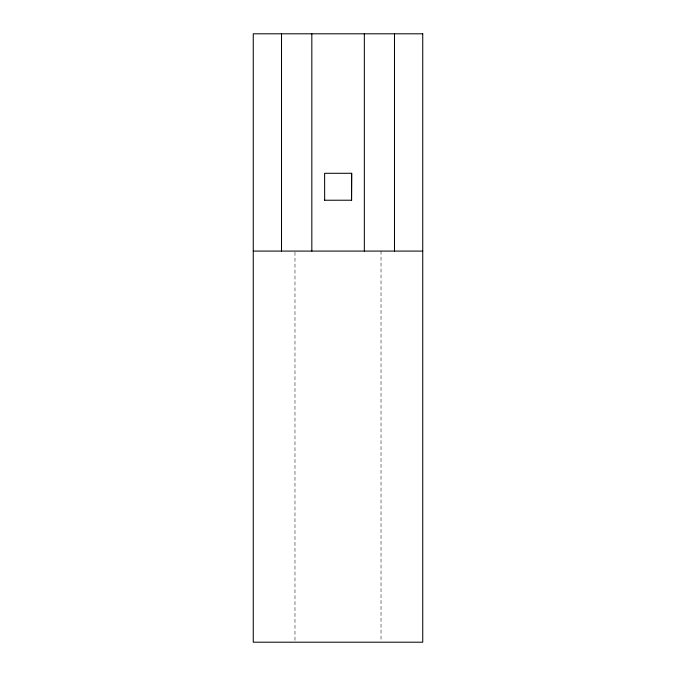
<?xml version="1.0" encoding="UTF-8"?>
<svg xmlns="http://www.w3.org/2000/svg" width="676" height="676" viewBox="0 0 676 676"><rect width="100%" height="100%" fill="white"/><g stroke="black" fill="none" stroke-linecap="round" stroke-linejoin="round"><path stroke-width="0.51" stroke-dasharray="3.38 2.54" d="M381.019 251.083L381.019 641.144M294.981 252.14L294.981 641.144"/><path stroke-width="1.01" d="M351.655 173.284L351.554 200.24L351.655 173.284L324.615 173.301L324.657 200.223M324.615 200.24L351.655 200.223M253.263 251.083L422.737 251.083M394.488 33.8L394.488 251.083M364.339 33.8L364.339 251.083M311.83 33.8L311.83 251.083M281.512 33.8L281.512 251.083M422.737 33.8L253.263 33.8L253.263 642.2L422.737 642.2L422.737 33.8"/></g></svg>
